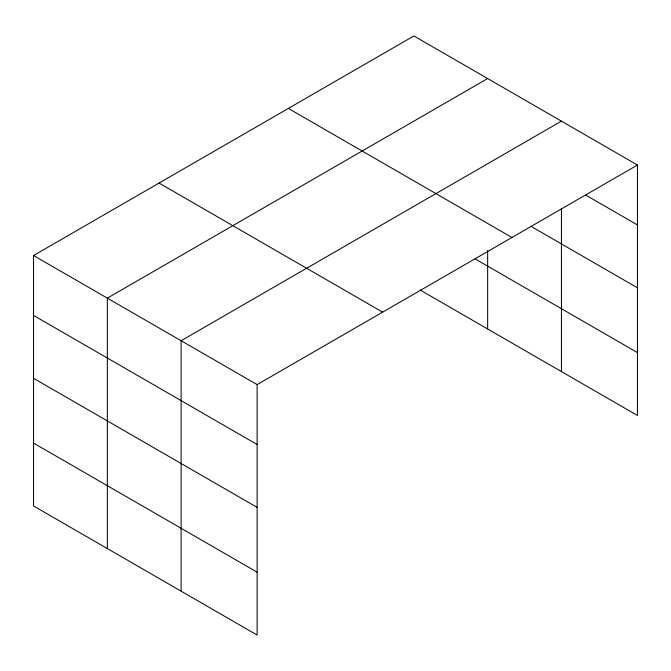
<?xml version="1.0" encoding="UTF-8"?>
<svg xmlns="http://www.w3.org/2000/svg" width="671" height="671" viewBox="0 0 671 671"><rect width="100%" height="100%" fill="white"/><g stroke="black" fill="none" stroke-linecap="round" stroke-linejoin="round"><path stroke-width="1.01" d="M637.45 165.032L413.873 35.957L33.55 255.534L33.55 505.968L257.127 635.043L257.127 384.609L637.45 165.032L637.45 415.466L420.172 290.023M561.434 208.295L561.434 371.583M487.649 78.549L107.335 298.125L107.335 548.559M561.434 121.149L181.111 340.725L181.111 591.159M585.867 195.152L637.45 224.936M530.845 226.261L637.45 287.809M288.362 108.417L511.948 237.492M475.051 258.838L637.45 352.594M159.052 183.066L382.638 312.149M33.55 255.534L257.127 384.609M33.55 315.429L257.127 444.512M33.55 378.31L257.127 507.385M33.55 443.086L257.127 572.17M487.649 250.434L487.649 328.983"/></g></svg>
